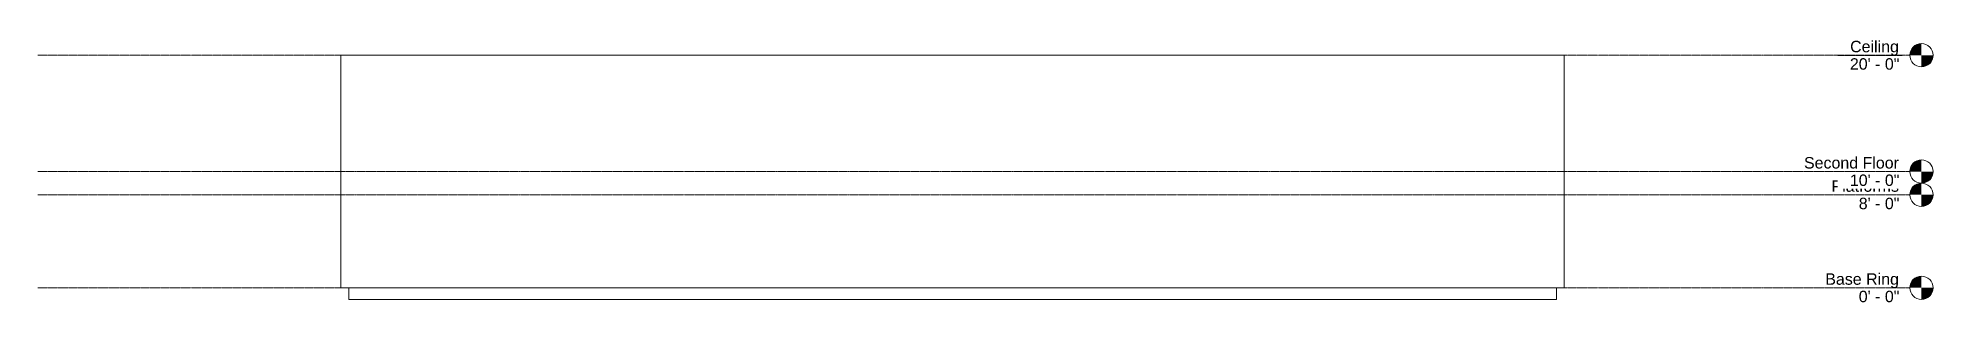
# Model space of a CAD drawing. Header units: inches. Extents: x -1015 to 942, y -18 to 258.
import ezdxf

# ---------------------------------------------------------------- set-up
doc = ezdxf.new("R2010")
doc.units = ezdxf.units.IN
doc.header["$MEASUREMENT"] = 0
doc.linetypes.add('Grid Line 1_2_', pattern=[0.875, 0.5, -0.125, 0.125, -0.125])
for name, color, linetype, lineweight in [('A-FLOR-LEVL', 6, 'Continuous', 9), ('A-FLOR-OTLN', 6, 'Continuous', 13), ('A-WALL', 2, 'Continuous', 13)]:
    doc.layers.add(name, color=color, linetype=linetype, lineweight=lineweight)

# ---------------------------------------------------------------- blocks, each defined once
blk = doc.blocks.new('Level - Level Head - Circle-50818-South')
at = {"layer": 'A-FLOR-LEVL'}
h = blk.add_hatch(color=256, dxfattribs=at)
edge = h.paths.add_edge_path(flags=0)
edge.add_line((930.4, 0), (918.4, 0))
edge.add_arc((930.4, 0), 12, 90, 180, ccw=False)
edge.add_line((930.4, 12), (930.4, 0))
h = blk.add_hatch(color=256, dxfattribs=at)
edge = h.paths.add_edge_path(flags=0)
edge.add_line((930.4, -12), (930.4, 0))
edge.add_line((930.4, 0), (942.4, 0))
edge.add_arc((930.4, 0), 12, 270, 360, ccw=False)
blk.add_circle((930.4, 0), 12, dxfattribs=at)

msp = doc.modelspace()

# ---------------------------------------------------------------- linework, layer by layer
at = {"layer": 'A-FLOR-OTLN'}
for p, q in [((-694.2, 0), (-694.2, -12)), ((553.3, 0), (553.3, -12)), ((553.3, -12), (-694.2, -12))]:
    msp.add_line(p, q, dxfattribs=at)
at = {"layer": 'A-WALL'}
for p, q in [((-702.2, 0), (-702.2, 240)), ((561.3, 240), (-702.2, 240)), ((561.3, 0), (561.3, 240)), ((-702.2, 0), (561.3, 0))]:
    msp.add_line(p, q, dxfattribs=at)

# ---------------------------------------------------------------- block references
at = {"layer": 'A-FLOR-LEVL'}
for p in [(0, 240), (0, 96), (0, 0)]:
    msp.add_blockref('Level - Level Head - Circle-50818-South', p, dxfattribs=at)

# ---------------------------------------------------------------- next in the draw order: texts
at = {"layer": 'A-FLOR-LEVL', "char_height": 11.802, "attachment_point": 3, "line_spacing_factor": 0.938532, "bg_fill": 3, "box_fill_scale": 1.25, "bg_fill_color": 0, "bg_fill_transparency": 0}
for s, insert, width in [('\\fArial|b0|i0|c0|p34|;Ceiling', (907.1, 254.9), 59.904), ('\\fArial|b0|i0|c0|p34|;Platforms', (907.1, 110.9), 82.8), ('\\fArial|b0|i0|c0|p34|;Ground', (907.1, 14.9), 65.52)]:
    msp.add_mtext(s, dxfattribs=dict(at, insert=insert, width=width))

# ---------------------------------------------------------------- next in the draw order: block references
at = {"layer": 'A-FLOR-LEVL'}
msp.add_blockref('Level - Level Head - Circle-50818-South', (0, 120), dxfattribs=at)

# ---------------------------------------------------------------- next in the draw order: texts
at = {"layer": 'A-FLOR-LEVL', "char_height": 11.802, "attachment_point": 3, "line_spacing_factor": 0.938532, "bg_fill": 3, "box_fill_scale": 1.25, "bg_fill_color": 0, "bg_fill_transparency": 0}
for s, insert, width in [('\\fArial|b0|i0|c0|p34|;20\' - 0"', (907.6, 236.9), 60.912), ('\\fArial|b0|i0|c0|p34|;8\' - 0"', (907.6, 92.9), 49.968), ('\\fArial|b0|i0|c0|p34|;0\' - 0"', (907.6, -3.1), 49.968)]:
    msp.add_mtext(s, dxfattribs=dict(at, insert=insert, width=width))

# ---------------------------------------------------------------- next in the draw order: linework, layer by layer
at = {"layer": 'A-FLOR-LEVL', "linetype": 'Grid Line 1_2_'}
for p, q in [((-1015.3, 240), (918.4, 240)), ((-1015.3, 96), (918.4, 96)), ((-1015.3, 0), (918.4, 0))]:
    msp.add_line(p, q, dxfattribs=at)

# ---------------------------------------------------------------- next in the draw order: block references
at = {"layer": 'A-FLOR-LEVL'}
msp.add_blockref('Level - Level Head - Circle-50818-South', (0, 0), dxfattribs=at)

# ---------------------------------------------------------------- next in the draw order: texts
at = {"layer": 'A-FLOR-LEVL', "insert": (907.1, 134.9), "char_height": 11.802, "width": 116.784, "attachment_point": 3, "line_spacing_factor": 0.938532, "bg_fill": 3, "box_fill_scale": 1.25, "bg_fill_color": 0, "bg_fill_transparency": 0}
msp.add_mtext('\\fArial|b0|i0|c0|p34|;Second Floor', dxfattribs=at)

# ---------------------------------------------------------------- next in the draw order: texts
at = {"layer": 'A-FLOR-LEVL', "char_height": 11.802, "attachment_point": 3, "line_spacing_factor": 0.938532, "bg_fill": 3, "box_fill_scale": 1.25, "bg_fill_color": 0, "bg_fill_transparency": 0}
for s, insert, width in [('\\fArial|b0|i0|c0|p34|;10\' - 0"', (907.6, 116.9), 60.912), ('\\fArial|b0|i0|c0|p34|;Base Ring', (907.1, 14.9), 90.576)]:
    msp.add_mtext(s, dxfattribs=dict(at, insert=insert, width=width))

# ---------------------------------------------------------------- next in the draw order: linework, layer by layer
at = {"layer": 'A-FLOR-LEVL', "linetype": 'Grid Line 1_2_'}
msp.add_line((-1015.3, 120), (918.4, 120), dxfattribs=at)

# ---------------------------------------------------------------- next in the draw order: texts
at = {"layer": 'A-FLOR-LEVL', "insert": (907.6, -3.1), "char_height": 11.802, "width": 49.968, "attachment_point": 3, "line_spacing_factor": 0.938532, "bg_fill": 3, "box_fill_scale": 1.25, "bg_fill_color": 0, "bg_fill_transparency": 0}
msp.add_mtext('\\fArial|b0|i0|c0|p34|;0\' - 0"', dxfattribs=at)

# ---------------------------------------------------------------- next in the draw order: linework, layer by layer
at = {"layer": 'A-FLOR-LEVL', "linetype": 'Grid Line 1_2_'}
msp.add_line((-1015.3, 0), (918.4, 0), dxfattribs=at)

doc.saveas('drawing.dxf')
